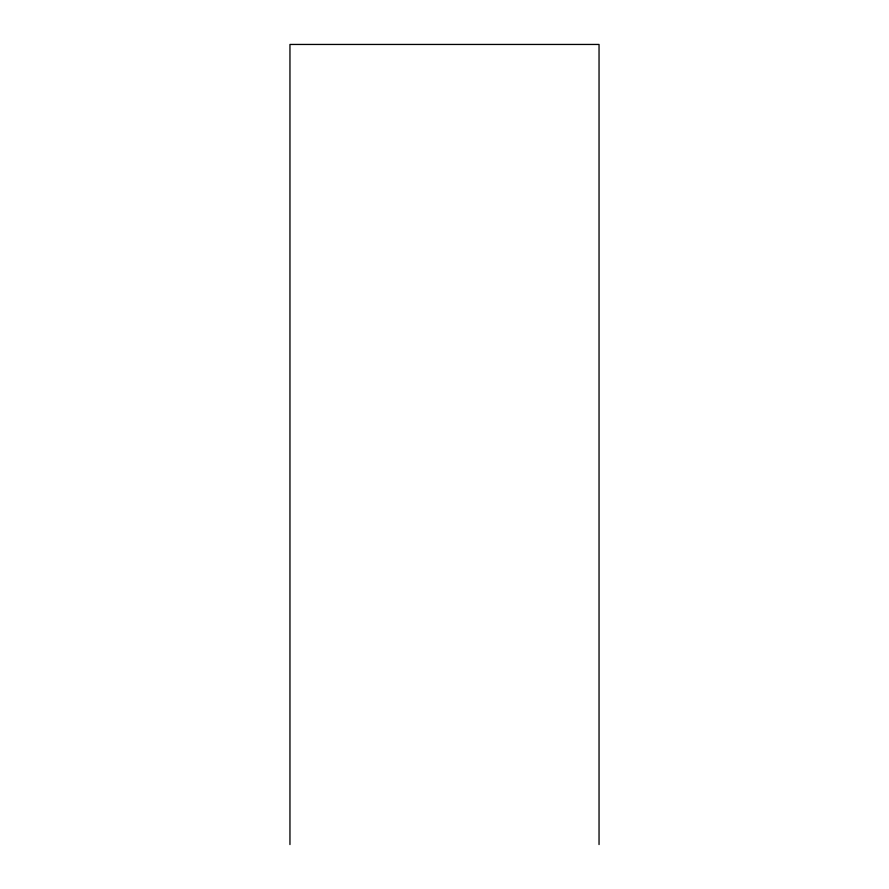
<?xml version="1.0" encoding="UTF-8"?>
<svg xmlns="http://www.w3.org/2000/svg" width="889" height="889" viewBox="0 0 889 889"><rect width="100%" height="100%" fill="white"/><g stroke="black" fill="none" stroke-linecap="round" stroke-linejoin="round"><path stroke-width="1.33" d="M599.042 844.55L599.042 44.45L289.958 44.45L289.958 844.55"/></g></svg>
